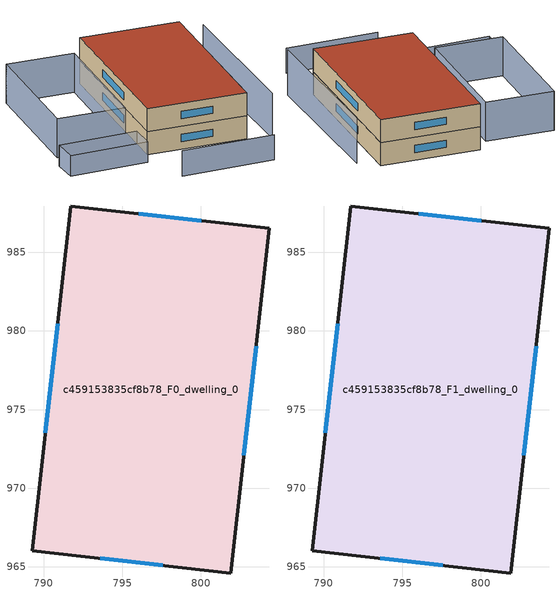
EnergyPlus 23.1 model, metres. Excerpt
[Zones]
c459153835cf8b78_F0_dwelling_0
 floor ground (EU_floor_Construction): 804.36,986.52 801.89,964.61 789.26,966.03 791.73,987.95 z0
 wall outside (EU_wall_Construction): 804.36,986.52 791.73,987.95 789.26,966.03 801.89,964.61 804.36,986.52 z0:3
 window (EU_Window_Construction): 800.04,987.01 796.06,987.46 / 802.73,972.11 803.51,979.02 / 793.58,965.54 797.56,965.09 / 790.89,980.44 790.11,973.54 z1.03:1.97
c459153835cf8b78_F1_dwelling_0
 floor to c459153835cf8b78_F0_dwelling_0 (EU_floor_Construction): 804.36,986.52 801.89,964.61 789.26,966.03 791.73,987.95 z3
 wall outside (EU_wall_Construction): 804.36,986.52 791.73,987.95 789.26,966.03 801.89,964.61 804.36,986.52 z3:6
 window (EU_Window_Construction): 800.04,987.01 796.06,987.46 / 802.73,972.11 803.51,979.02 / 793.58,965.54 797.56,965.09 / 790.89,980.44 790.11,973.54 z4.03:4.97
 roof outside (EU_roof_Construction): 801.89,964.61 804.36,986.52 791.73,987.95 789.26,966.03 z6
shading: 790.11,958.72 801.92,957.71 z0:3.3; 788.36,964.1 778.33,964.77 / 778.33,964.77 778.55,968.06 / 778.55,968.06 788.58,967.4 / 788.58,967.4 788.36,964.1 z0:2.7; 804.67,963.33 806.54,984.55 z0:5.9; 790.01,986.02 788.07,969.33 / 788.07,969.33 779.43,970.33 / 779.43,970.33 781.36,987.02 / 781.36,987.02 790.01,986.02 z0:5.1
[Building]
EU S2 Campaign: North Axis=0; Terrain=City; Solar Distribution=FullExterior
[Site:Location]
Cape.Town.Intl.AP: Latitude=-33.965; Longitude=18.602; Time Zone=2; Elevation=46
[SizingPeriod:WeatherFileDays]
AnnualSizingPeriod: Begin Month=1; Begin Day of Month=1; End Month=12; End Day of Month=31; Day of Week for Start Day=Monday; Use Weather File Daylight Saving Period=No; Use Weather File Rain and Snow Indicators=No
[MATERIAL]
EU_InternalMass_Material: Roughness=MediumRough; Thickness=0.1; Conductivity=1; Density=1800; Specific Heat=900; Thermal Absorptance=0.9; Solar Absorptance=0.7; Visible Absorptance=0.7
[MATERIAL:NOMASS] Roughness=MediumRough; Thermal Absorptance=0.9; Solar Absorptance=0.7; Visible Absorptance=0.7
Name | Thermal Resistance
EU_wall_NoMass | 0.493876
EU_roof_NoMass | 0.449382
EU_floor_NoMass | 1.25
[WINDOWMATERIAL:SIMPLEGLAZINGSYSTEM]
EU_Window_SimpleGlazing: UFactor=4.4; Solar Heat Gain Coefficient=0.85; Visible Transmittance=0.85
[CONSTRUCTION]
EU_wall_Construction: EU_wall_NoMass
EU_roof_Construction: EU_roof_NoMass
EU_floor_Construction: EU_floor_NoMass
EU_Window_Construction: EU_Window_SimpleGlazing
EU_InternalMass_Construction: EU_InternalMass_Material
[ZONE] Type=1; Multiplier=1; Ceiling Height=autocalculate; Floor Area=autocalculate; Part of Total Floor Area=Yes
Name | Volume
c459153835cf8b78_F0_dwelling_0 | 840.719
c459153835cf8b78_F1_dwelling_0 | 840.718
[INTERNALMASS] Construction=EU_InternalMass_Construction; Surface Area=280.239
Name | Zone or ZoneList
c459153835cf8b78_F0_dwelling_0_EU_InternalMass | c459153835cf8b78_F0_dwelling_0
c459153835cf8b78_F1_dwelling_0_EU_InternalMass | c459153835cf8b78_F1_dwelling_0
[OTHEREQUIPMENT] Fuel Type=Electricity; Design Level Calculation Method=Watts/Area; Power per Zone Floor Area=1; Fraction Latent=0; Fraction Radiant=0; Fraction Lost=0; Carbon Dioxide Generation Rate=0; EndUse Subcategory=EU_Step8_InternalGains
Name | Zone or ZoneList or Space or SpaceList | Schedule
EU_Step8_InternalGain_c459153835cf8b78_F0_dwelling_0_f000 | c459153835cf8b78_F0_dwelling_0 | EU_Step8_GainSchedule_c459153835cf8b78_F0_dwelling_0_f000
EU_Step8_InternalGain_c459153835cf8b78_F1_dwelling_0_f000 | c459153835cf8b78_F1_dwelling_0 | EU_Step8_GainSchedule_c459153835cf8b78_F1_dwelling_0_f000
[ZONEVENTILATION:DESIGNFLOWRATE] Schedule=EU_AlwaysOn; Design Flow Rate Calculation Method=AirChanges/Hour; Air Changes per Hour=0.64; Ventilation Type=Natural; Fan Pressure Rise=0; Fan Total Efficiency=1; Constant Term Coefficient=1; Temperature Term Coefficient=0; Velocity Term Coefficient=0; Velocity Squared Term Coefficient=0; Minimum Indoor Temperature=-100; Maximum Indoor Temperature=100; Delta Temperature=-100; Minimum Outdoor Temperature=-100; Maximum Outdoor Temperature=100; Maximum Wind Speed=40
Name | Zone or ZoneList or Space or SpaceList
EU_ConstantAir_c459153835cf8b78_F0_dwelling_0 | c459153835cf8b78_F0_dwelling_0
EU_ConstantAir_c459153835cf8b78_F1_dwelling_0 | c459153835cf8b78_F1_dwelling_0
[HVACTEMPLATE:THERMOSTAT] Constant Heating Setpoint=20; Constant Cooling Setpoint=50
EU_HeatOnly_c459153835cf8b78_F0_dwelling_0; EU_HeatOnly_c459153835cf8b78_F1_dwelling_0
[HVACTEMPLATE:ZONE:IDEALLOADSAIRSYSTEM] System Availability Schedule=EU_AlwaysOn; Maximum Heating Supply Air Temperature=50; Minimum Cooling Supply Air Temperature=13; Maximum Heating Supply Air Humidity Ratio=0.0156; Minimum Cooling Supply Air Humidity Ratio=0.0077; Heating Limit=NoLimit; Cooling Limit=NoLimit; Heating Availability Schedule=EU_AlwaysOn; Cooling Availability Schedule=EU_CoolingOff; Dehumidification Control Type=ConstantSensibleHeatRatio; Cooling Sensible Heat Ratio=0.7; Dehumidification Setpoint=60; Humidification Control Type=None; Humidification Setpoint=30; Outdoor Air Method=None; Outdoor Air Flow Rate per Person=0.00944; Outdoor Air Flow Rate per Zone Floor Area=0; Outdoor Air Flow Rate per Zone=0; Demand Controlled Ventilation Type=None; Outdoor Air Economizer Type=NoEconomizer; Heat Recovery Type=None; Sensible Heat Recovery Effectiveness=0.7; Latent Heat Recovery Effectiveness=0.65
Name | Template Thermostat
c459153835cf8b78_F0_dwelling_0 | EU_HeatOnly_c459153835cf8b78_F0_dwelling_0
c459153835cf8b78_F1_dwelling_0 | EU_HeatOnly_c459153835cf8b78_F1_dwelling_0
[SIZING:ZONE] Zone Cooling Design Supply Air Temperature Input Method=SupplyAirTemperature; Zone Cooling Design Supply Air Temperature=13; Zone Heating Design Supply Air Temperature Input Method=SupplyAirTemperature; Zone Heating Design Supply Air Temperature=50; Zone Cooling Design Supply Air Humidity Ratio=0.008; Zone Heating Design Supply Air Humidity Ratio=0.008; Cooling Design Air Flow Method=DesignDay; Cooling Design Air Flow Rate=0; Cooling Minimum Air Flow per Zone Floor Area=0.000762; Cooling Minimum Air Flow=0; Cooling Minimum Air Flow Fraction=0.2; Heating Design Air Flow Method=DesignDay; Heating Design Air Flow Rate=0; Heating Maximum Air Flow per Zone Floor Area=0.002032; Heating Maximum Air Flow=0.141576; Heating Maximum Air Flow Fraction=0.3; Account for Dedicated Outdoor Air System=No; Dedicated Outdoor Air System Control Strategy=NeutralSupplyAir; Dedicated Outdoor Air Low Setpoint Temperature for Design=autosize; Dedicated Outdoor Air High Setpoint Temperature for Design=autosize; Zone Load Sizing Method=Sensible Load Only No Latent Load; Zone Latent Cooling Design Supply Air Humidity Ratio Input Method=HumidityRatioDifference; Zone Cooling Design Supply Air Humidity Ratio Difference=0.005; Zone Latent Heating Design Supply Air Humidity Ratio Input Method=HumidityRatioDifference; Zone Humidification Design Supply Air Humidity Ratio Difference=0.005
c459153835cf8b78_F0_dwelling_0; c459153835cf8b78_F1_dwelling_0
[SCHEDULE:CONSTANT]
Name | Hourly Value
EU_AlwaysOn | 1
EU_CoolingOff | 0
[SCHEDULE:FILE] Column Number=1; Rows to Skip at Top=0; Number of Hours of Data=8760; Column Separator=Comma; Interpolate to Timestep=No; Minutes per Item=60; Adjust Schedule for Daylight Savings=Yes
Name | File
EU_Step8_GainSchedule_c459153835cf8b78_F0_dwelling_0_f000 | ../../schedules/c459153835cf8b78/c459153835cf8b78_F0_dwelling_0_f000_gain.csv
EU_Step8_GainSchedule_c459153835cf8b78_F1_dwelling_0_f000 | ../../schedules/c459153835cf8b78/c459153835cf8b78_F1_dwelling_0_f000_gain.csv
